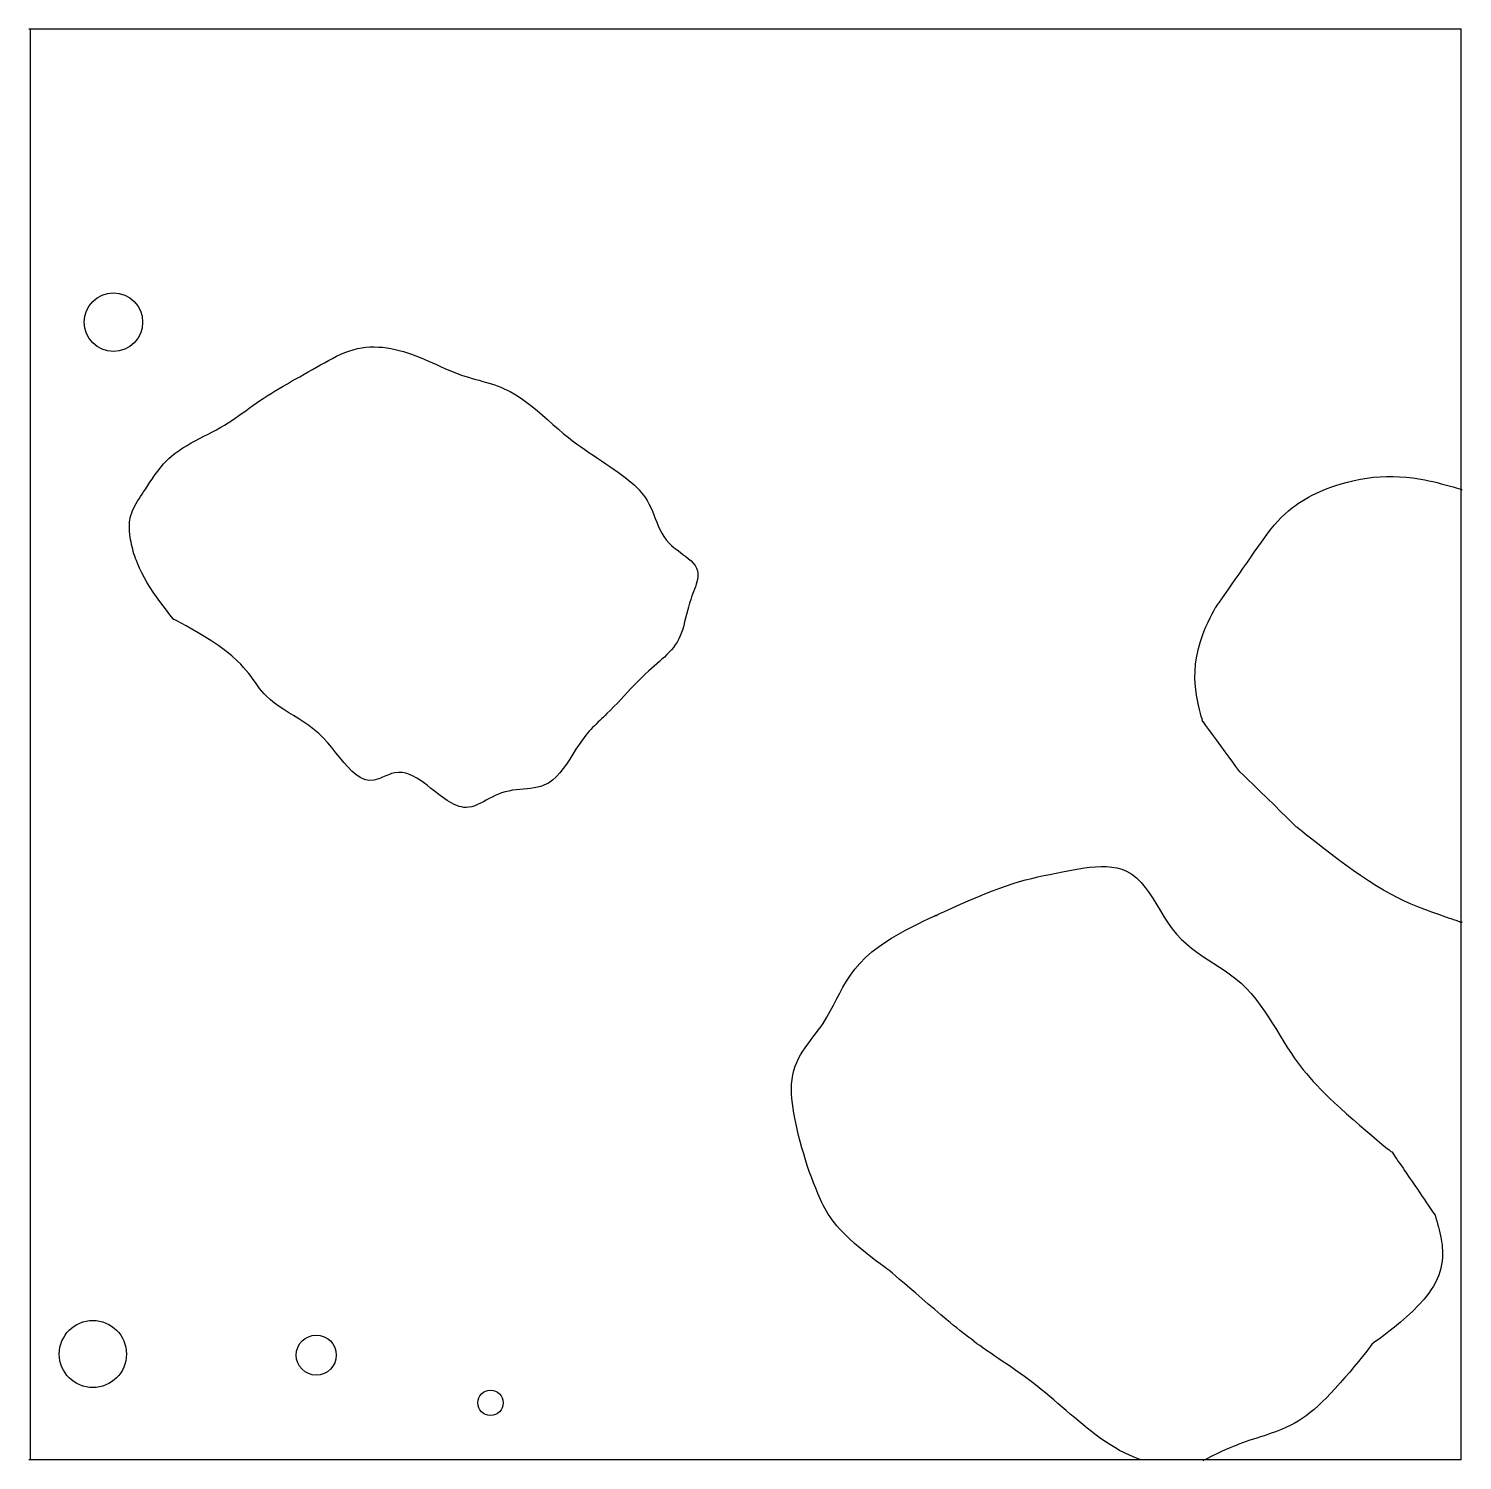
# Model space of a CAD drawing. Extents: x 8.03 to 9.06, y 9.51 to 10.54.
import ezdxf

# ---------------------------------------------------------------- set-up
doc = ezdxf.new("R2010")
doc.units = 0
for name, color, linetype in [('LAYER1', 7, 'CONTINUOUS'), ('LAYER10', 1, 'CONTINUOUS'), ('LAYER12', 5, 'CONTINUOUS')]:
    doc.layers.add(name, color=color, linetype=linetype)

msp = doc.modelspace()

# ---------------------------------------------------------------- linework, layer by layer
at = {"layer": 'LAYER1', "color": 7, "linetype": 'CONTINUOUS'}
for centre, radius in [((8.0925, 10.3272), 0.0209), ((8.0778, 9.5895), 0.024), ((8.2375, 9.5887), 0.0143), ((8.3621, 9.5546), 0.0091)]:
    msp.add_circle(centre, radius, dxfattribs=at)
at = {"layer": 'LAYER10', "color": 1, "linetype": 'CONTINUOUS'}
for points in [[(8.1141, 10.2058), (8.1156, 10.2081), (8.1171, 10.2105), (8.1186, 10.2128), (8.1201, 10.215), (8.1217, 10.2173), (8.1233, 10.2195), (8.125, 10.2216), (8.1267, 10.2237), (8.1284, 10.2258), (8.1302, 10.2277), (8.1321, 10.2296), (8.1341, 10.2314), (8.1367, 10.2335), (8.1394, 10.2355), (8.1422, 10.2373), (8.1451, 10.2391), (8.148, 10.2408), (8.151, 10.2424), (8.1541, 10.244), (8.1572, 10.2456), (8.1602, 10.2471), (8.1633, 10.2487), (8.1663, 10.2503), (8.1693, 10.252), (8.172, 10.2536), (8.1746, 10.2552), (8.1771, 10.2569), (8.1796, 10.2586), (8.1822, 10.2604), (8.1846, 10.2622), (8.1871, 10.2639), (8.1896, 10.2657), (8.1921, 10.2675), (8.1945, 10.2692), (8.197, 10.271), (8.1995, 10.2727), (8.2024, 10.2745), (8.2052, 10.2763), (8.2081, 10.2781), (8.211, 10.2798), (8.2139, 10.2815), (8.2169, 10.2832), (8.2198, 10.2849), (8.2228, 10.2866), (8.2258, 10.2882), (8.2288, 10.2899), (8.2318, 10.2916), (8.2348, 10.2933), (8.2376, 10.295), (8.2405, 10.2966), (8.2433, 10.2982), (8.2462, 10.2998), (8.2491, 10.3013), (8.252, 10.3028), (8.255, 10.3042), (8.2579, 10.3054), (8.2609, 10.3065), (8.2639, 10.3075), (8.267, 10.3083), (8.2701, 10.3089), (8.273, 10.3093), (8.2759, 10.3095), (8.2789, 10.3096), (8.2819, 10.3094), (8.2849, 10.3092), (8.2879, 10.3088), (8.2909, 10.3083), (8.2939, 10.3077), (8.2969, 10.307), (8.2998, 10.3061), (8.3027, 10.3052), (8.3056, 10.3042), (8.3087, 10.3031), (8.3117, 10.3019), (8.3147, 10.3007), (8.3177, 10.2994), (8.3206, 10.2981), (8.3235, 10.2968), (8.3264, 10.2954), (8.3294, 10.2941), (8.3323, 10.2929), (8.3353, 10.2917), (8.3383, 10.2905), (8.3413, 10.2894), (8.3438, 10.2886), (8.3464, 10.2878), (8.349, 10.287), (8.3515, 10.2863), (8.3541, 10.2856), (8.3567, 10.2848), (8.3593, 10.2841), (8.3619, 10.2833), (8.3644, 10.2825), (8.3669, 10.2816), (8.3694, 10.2807), (8.3718, 10.2796), (8.3761, 10.2775), (8.3802, 10.2752), (8.3842, 10.2726), (8.3881, 10.2698), (8.3919, 10.2668), (8.3956, 10.2637), (8.3993, 10.2606), (8.403, 10.2573), (8.4067, 10.2541), (8.4104, 10.2509), (8.4141, 10.2477), (8.4178, 10.2447), (8.4207, 10.2424), (8.4236, 10.2403), (8.4265, 10.2382), (8.4295, 10.2361), (8.4325, 10.234), (8.4355, 10.232), (8.4385, 10.23), (8.4415, 10.228), (8.4445, 10.226), (8.4475, 10.2239), (8.4506, 10.2218), (8.4536, 10.2197), (8.4555, 10.2183), (8.4575, 10.2168), (8.4594, 10.2153), (8.4613, 10.2138), (8.4632, 10.2122), (8.465, 10.2106), (8.4667, 10.2089), (8.4684, 10.2072), (8.4699, 10.2054), (8.4714, 10.2035), (8.4728, 10.2016), (8.4741, 10.1996), (8.4754, 10.1972), (8.4766, 10.1947), (8.4778, 10.1921), (8.4788, 10.1895), (8.4799, 10.1868), (8.4809, 10.1842), (8.482, 10.1816), (8.4832, 10.179), (8.4845, 10.1764), (8.486, 10.174), (8.4877, 10.1716), (8.4896, 10.1694), (8.4914, 10.1676), (8.4934, 10.1659), (8.4955, 10.1643), (8.4976, 10.1627), (8.4997, 10.1612), (8.5017, 10.1596), (8.5037, 10.158), (8.5055, 10.1565), (8.5071, 10.1548), (8.5084, 10.1531), (8.5094, 10.1513), (8.5101, 10.1494), (8.5104, 10.1479), (8.5104, 10.1464), (8.5103, 10.1448), (8.51, 10.1431), (8.5097, 10.1415), (8.5092, 10.1398), (8.5086, 10.138), (8.5079, 10.1362), (8.5073, 10.1345), (8.5066, 10.1327), (8.5059, 10.1308), (8.5053, 10.129), (8.5044, 10.1263), (8.5036, 10.1235), (8.5029, 10.1208), (8.5022, 10.1181), (8.5015, 10.1155), (8.5009, 10.1129), (8.5002, 10.1103), (8.4995, 10.1078), (8.4987, 10.1054), (8.4977, 10.103), (8.4967, 10.1007), (8.4955, 10.0985), (8.4942, 10.0966), (8.4929, 10.0947), (8.4914, 10.093), (8.4898, 10.0912), (8.4882, 10.0895), (8.4864, 10.0878), (8.4847, 10.0862), (8.4828, 10.0845), (8.481, 10.0829), (8.4791, 10.0813), (8.4773, 10.0797), (8.4754, 10.078), (8.4727, 10.0755), (8.4701, 10.073), (8.4675, 10.0704), (8.465, 10.0678), (8.4625, 10.0652), (8.4601, 10.0626), (8.4576, 10.06), (8.4552, 10.0574), (8.4528, 10.0548), (8.4503, 10.0523), (8.4479, 10.0498), (8.4453, 10.0473), (8.4441, 10.046), (8.4428, 10.0448), (8.4415, 10.0436), (8.4402, 10.0424), (8.4389, 10.0411), (8.4377, 10.0399), (8.4364, 10.0386), (8.4351, 10.0373), (8.4339, 10.036), (8.4327, 10.0347), (8.4315, 10.0333), (8.4303, 10.0319), (8.4279, 10.0287), (8.4255, 10.0253), (8.4232, 10.0218), (8.421, 10.0183), (8.4187, 10.0148), (8.4165, 10.0113), (8.4141, 10.0081), (8.4117, 10.005), (8.4091, 10.0022), (8.4064, 9.9998), (8.4035, 9.9977), (8.4003, 9.9961), (8.3981, 9.9953), (8.3957, 9.9947), (8.3933, 9.9942), (8.3908, 9.9938), (8.3883, 9.9936), (8.3857, 9.9933), (8.3831, 9.9931), (8.3804, 9.9928), (8.3778, 9.9925), (8.3751, 9.992), (8.3725, 9.9914), (8.3699, 9.9907), (8.3677, 9.9898), (8.3655, 9.9888), (8.3633, 9.9877), (8.3612, 9.9866), (8.3591, 9.9855), (8.357, 9.9843), (8.3549, 9.9833), (8.3529, 9.9823), (8.3508, 9.9815), (8.3488, 9.9808), (8.3467, 9.9804), (8.3447, 9.9802), (8.343, 9.9803), (8.3413, 9.9806), (8.3396, 9.981), (8.3379, 9.9816), (8.3362, 9.9823), (8.3345, 9.9832), (8.3328, 9.9842), (8.3311, 9.9852), (8.3294, 9.9864), (8.3277, 9.9876), (8.326, 9.9888), (8.3243, 9.9902), (8.3218, 9.9921), (8.3193, 9.9941), (8.3168, 9.9961), (8.3143, 9.998), (8.3118, 9.9997), (8.3093, 10.0013), (8.3067, 10.0027), (8.3042, 10.0038), (8.3016, 10.0047), (8.299, 10.0052), (8.2964, 10.0053), (8.2937, 10.005), (8.2925, 10.0047), (8.2912, 10.0044), (8.2899, 10.0039), (8.2886, 10.0034), (8.2873, 10.0029), (8.286, 10.0024), (8.2848, 10.0018), (8.2835, 10.0013), (8.2823, 10.0008), (8.281, 10.0004), (8.2798, 10), (8.2786, 9.9998), (8.2752, 9.9996), (8.2719, 10.0003), (8.2688, 10.0017), (8.2658, 10.0037), (8.2629, 10.0062), (8.2601, 10.0092), (8.2573, 10.0124), (8.2544, 10.0159), (8.2516, 10.0194), (8.2487, 10.023)], [(9.0561, 9.8982), (9.0552, 9.8985), (9.0542, 9.8988), (9.0533, 9.8991), (9.0524, 9.8994), (9.0515, 9.8997), (9.0506, 9.9), (9.0496, 9.9003), (9.0487, 9.9006), (9.0478, 9.9009), (9.0469, 9.9012), (9.046, 9.9015), (9.0451, 9.9018), (9.04, 9.9036), (9.035, 9.9054), (9.0301, 9.9072), (9.0252, 9.9091), (9.0204, 9.9111), (9.0156, 9.9132), (9.0107, 9.9156), (9.0057, 9.9182), (9.0006, 9.921), (8.9953, 9.9242), (8.9898, 9.9277), (8.984, 9.9316), (8.9788, 9.9351), (8.9736, 9.9389), (8.9683, 9.9428), (8.9631, 9.9468), (8.9582, 9.9506), (8.9535, 9.9542), (8.9493, 9.9575), (8.9456, 9.9605), (8.9425, 9.963), (8.9401, 9.9649), (8.9386, 9.9661), (8.938, 9.9665), (8.938, 9.9665), (8.938, 9.9665), (8.938, 9.9665), (8.938, 9.9665), (8.938, 9.9665), (8.938, 9.9665), (8.938, 9.9665), (8.938, 9.9665), (8.938, 9.9665), (8.938, 9.9665), (8.938, 9.9665), (8.938, 9.9665), (8.9369, 9.9676), (8.9345, 9.97), (8.9311, 9.9733), (8.927, 9.9774), (8.9223, 9.982), (8.9173, 9.9869), (8.9124, 9.9917), (8.9077, 9.9963), (8.9036, 10.0003), (8.9002, 10.0036), (8.8979, 10.0058), (8.897, 10.0066), (8.897, 10.0067), (8.8969, 10.0067), (8.8969, 10.0066), (8.897, 10.0066), (8.897, 10.0066), (8.897, 10.0066), (8.897, 10.0066), (8.897, 10.0066), (8.897, 10.0066), (8.897, 10.0066), (8.897, 10.0066), (8.897, 10.0066), (8.8963, 10.0076), (8.8949, 10.0096), (8.8928, 10.0126), (8.8902, 10.0161), (8.8873, 10.0201), (8.8843, 10.0243), (8.8812, 10.0285), (8.8783, 10.0325), (8.8757, 10.036), (8.8735, 10.0389), (8.872, 10.0409), (8.8712, 10.0418), (8.8712, 10.0419), (8.8712, 10.0419), (8.8712, 10.0419), (8.8712, 10.0419), (8.8712, 10.0419), (8.8712, 10.0419), (8.8712, 10.0419), (8.8712, 10.0418), (8.8712, 10.0418), (8.8712, 10.0418), (8.8712, 10.0418), (8.8712, 10.0418), (8.8711, 10.0423), (8.8708, 10.0435), (8.8703, 10.0452), (8.8697, 10.0475), (8.869, 10.0502), (8.8683, 10.0534), (8.8676, 10.0569), (8.8669, 10.0606), (8.8664, 10.0646), (8.866, 10.0688), (8.8657, 10.073), (8.8658, 10.0773), (8.8662, 10.083), (8.8671, 10.0885), (8.8683, 10.0939), (8.8698, 10.099), (8.8714, 10.1038), (8.8731, 10.1083), (8.8749, 10.1122), (8.8765, 10.1157), (8.878, 10.1186), (8.8792, 10.1208), (8.88, 10.1223), (8.8805, 10.1231), (8.8805, 10.1231), (8.8805, 10.1231), (8.8805, 10.1231), (8.8805, 10.1231), (8.8805, 10.1231), (8.8805, 10.1231), (8.8805, 10.1231), (8.8805, 10.1231), (8.8805, 10.1231), (8.8805, 10.1231), (8.8805, 10.1231), (8.8805, 10.1231), (8.8805, 10.123), (8.8805, 10.123), (8.8804, 10.123), (8.8804, 10.123), (8.8804, 10.123), (8.8804, 10.123), (8.8804, 10.123), (8.8804, 10.123), (8.8804, 10.123), (8.8804, 10.123), (8.8805, 10.123), (8.8805, 10.1231), (8.8809, 10.1237), (8.8819, 10.1251), (8.8833, 10.1271), (8.885, 10.1295), (8.8871, 10.1325), (8.8894, 10.1358), (8.8919, 10.1394), (8.8945, 10.1432), (8.8973, 10.1471), (8.9, 10.151), (8.9028, 10.155), (8.9054, 10.1588), (8.9081, 10.1627), (8.9107, 10.1664), (8.9132, 10.17), (8.9156, 10.1733), (8.9179, 10.1764), (8.9202, 10.1794), (8.9226, 10.1823), (8.925, 10.185), (8.9274, 10.1876), (8.93, 10.19), (8.9326, 10.1924), (8.9354, 10.1946), (8.9376, 10.1962), (8.9398, 10.1978), (8.9422, 10.1992), (8.9446, 10.2007), (8.947, 10.2021), (8.9496, 10.2034), (8.9522, 10.2047), (8.9548, 10.2059), (8.9575, 10.2071), (8.9602, 10.2082), (8.9629, 10.2092), (8.9657, 10.2102), (8.9702, 10.2116), (8.9748, 10.2129), (8.9795, 10.214), (8.9841, 10.2149), (8.9888, 10.2157), (8.9934, 10.2163), (8.9981, 10.2166), (9.0028, 10.2168), (9.0075, 10.2169), (9.0121, 10.2167), (9.0168, 10.2164), (9.0214, 10.2159), (9.0243, 10.2154), (9.0272, 10.215), (9.0301, 10.2144), (9.033, 10.2138), (9.0359, 10.2132), (9.0388, 10.2125), (9.0417, 10.2117), (9.0446, 10.211), (9.0475, 10.2102), (9.0503, 10.2094), (9.0532, 10.2086), (9.0561, 10.2077)], [(8.1354, 10.1148), (8.1329, 10.118), (8.1304, 10.1212), (8.128, 10.1244), (8.1256, 10.1276), (8.1232, 10.1309), (8.121, 10.1342), (8.1188, 10.1375), (8.1167, 10.1409), (8.1147, 10.1444), (8.1129, 10.1479), (8.1111, 10.1514), (8.1096, 10.155), (8.1089, 10.1567), (8.1083, 10.1583), (8.1078, 10.1599), (8.1072, 10.1616), (8.1067, 10.1633), (8.1063, 10.1649), (8.1058, 10.1666), (8.1055, 10.1683), (8.1051, 10.1701), (8.1048, 10.1718), (8.1045, 10.1735), (8.1043, 10.1753), (8.1042, 10.1761), (8.1041, 10.177), (8.104, 10.1778), (8.104, 10.1787), (8.1039, 10.1795), (8.1039, 10.1804), (8.1039, 10.1812), (8.1039, 10.1821), (8.1039, 10.1829), (8.104, 10.1838), (8.1041, 10.1846), (8.1042, 10.1854), (8.1045, 10.1872), (8.105, 10.189), (8.1056, 10.1908), (8.1062, 10.1925), (8.107, 10.1942), (8.1079, 10.1959), (8.1088, 10.1976), (8.1098, 10.1993), (8.1108, 10.2009), (8.1119, 10.2025), (8.113, 10.2042), (8.1141, 10.2058)], [(9.0561, 10.2077), (9.0561, 10.2077), (9.0561, 10.2077), (9.0561, 10.2077), (9.0561, 10.2077), (9.0561, 10.2077), (9.0561, 10.2077), (9.0561, 10.2077), (9.0561, 10.2077), (9.0561, 10.2077), (9.0561, 10.2077), (9.0561, 10.2077), (9.0561, 10.2077), (9.0558, 10.208), (9.0557, 10.2081), (9.0556, 10.2083), (9.0555, 10.2083), (9.0555, 10.2083), (9.0555, 10.2083), (9.0555, 10.2083), (9.0556, 10.2082), (9.0557, 10.2081), (9.0558, 10.208), (9.0559, 10.2079), (9.0561, 10.2077)], [(9.0561, 10.2077), (9.0561, 10.2077), (9.0561, 10.2077), (9.0561, 10.2077), (9.0561, 10.2077), (9.0561, 10.2077), (9.0561, 10.2077), (9.0561, 10.2077), (9.0561, 10.2077), (9.0561, 10.2077), (9.0561, 10.2077), (9.0561, 10.2077), (9.0561, 10.2077), (9.0563, 10.2075), (9.0565, 10.2073), (9.0566, 10.2072), (9.0567, 10.2071), (9.0567, 10.2071), (9.0567, 10.2071), (9.0566, 10.2072), (9.0566, 10.2073), (9.0565, 10.2074), (9.0563, 10.2075), (9.0562, 10.2076), (9.0561, 10.2077)], [(8.2487, 10.023), (8.2458, 10.0265), (8.2428, 10.0298), (8.2394, 10.0331), (8.2358, 10.036), (8.2322, 10.0388), (8.2286, 10.0413), (8.225, 10.0436), (8.2213, 10.0459), (8.2178, 10.048), (8.2143, 10.0502), (8.2109, 10.0524), (8.2077, 10.0547), (8.2047, 10.0571), (8.2019, 10.0598), (8.2002, 10.0615), (8.1986, 10.0634), (8.197, 10.0654), (8.1955, 10.0674), (8.194, 10.0695), (8.1925, 10.0716), (8.1909, 10.0738), (8.1892, 10.076), (8.1874, 10.0782), (8.1856, 10.0804), (8.1835, 10.0826), (8.1813, 10.0849), (8.1772, 10.0886), (8.1726, 10.0923), (8.1678, 10.0958), (8.1628, 10.0992), (8.1579, 10.1023), (8.1531, 10.1052), (8.1486, 10.1078), (8.1445, 10.1101), (8.141, 10.1119), (8.1382, 10.1134), (8.1363, 10.1143), (8.1354, 10.1148), (8.1353, 10.1148), (8.1353, 10.1148), (8.1353, 10.1148), (8.1353, 10.1148), (8.1353, 10.1148), (8.1353, 10.1148), (8.1353, 10.1148), (8.1353, 10.1148), (8.1353, 10.1148), (8.1353, 10.1148), (8.1354, 10.1148), (8.1354, 10.1148)], [(8.827, 9.5139), (8.827, 9.5139), (8.8269, 9.514), (8.8269, 9.514), (8.8268, 9.514), (8.8268, 9.514), (8.8267, 9.514), (8.8267, 9.5141), (8.8266, 9.5141), (8.8266, 9.5141), (8.8265, 9.5141), (8.8264, 9.5141), (8.8264, 9.5141), (8.8227, 9.5155), (8.819, 9.5171), (8.8154, 9.5188), (8.8118, 9.5206), (8.8084, 9.5226), (8.805, 9.5247), (8.8016, 9.5269), (8.7983, 9.5292), (8.795, 9.5316), (8.7918, 9.534), (8.7887, 9.5365), (8.7856, 9.539), (8.7826, 9.5415), (8.7796, 9.544), (8.7766, 9.5466), (8.7737, 9.5491), (8.7708, 9.5516), (8.7678, 9.5542), (8.7649, 9.5567), (8.7619, 9.5592), (8.7589, 9.5617), (8.7559, 9.5642), (8.7529, 9.5666), (8.7497, 9.5691), (8.7468, 9.5713), (8.7438, 9.5734), (8.7408, 9.5756), (8.7377, 9.5777), (8.7347, 9.5798), (8.7316, 9.5819), (8.7286, 9.584), (8.7256, 9.586), (8.7226, 9.588), (8.7197, 9.59), (8.7168, 9.592), (8.714, 9.594), (8.7119, 9.5955), (8.7099, 9.5969), (8.7079, 9.5984), (8.7059, 9.6), (8.7039, 9.6015), (8.7018, 9.6031), (8.6997, 9.6047), (8.6976, 9.6064), (8.6954, 9.6082), (8.6932, 9.61), (8.6908, 9.612), (8.6884, 9.614), (8.6841, 9.6176), (8.6797, 9.6213), (8.6751, 9.6252), (8.6705, 9.6291), (8.6661, 9.6329), (8.6619, 9.6365), (8.658, 9.6398), (8.6546, 9.6428), (8.6517, 9.6453), (8.6495, 9.6472), (8.6481, 9.6485), (8.6475, 9.649), (8.6475, 9.649), (8.6475, 9.649), (8.6475, 9.649), (8.6475, 9.649), (8.6475, 9.649), (8.6475, 9.649), (8.6475, 9.649), (8.6475, 9.649), (8.6475, 9.649), (8.6475, 9.649), (8.6475, 9.649), (8.6475, 9.649), (8.6468, 9.6495), (8.6454, 9.6505), (8.6433, 9.652), (8.6406, 9.654), (8.6374, 9.6563), (8.6339, 9.659), (8.6302, 9.662), (8.6263, 9.6652), (8.6224, 9.6686), (8.6186, 9.6721), (8.615, 9.6756), (8.6116, 9.679), (8.6097, 9.6812), (8.608, 9.6833), (8.6064, 9.6855), (8.6049, 9.6875), (8.6036, 9.6896), (8.6023, 9.6917), (8.6011, 9.6938), (8.6, 9.6958), (8.599, 9.6979), (8.598, 9.7), (8.5971, 9.7021), (8.5962, 9.7042), (8.5946, 9.7081), (8.593, 9.712), (8.5915, 9.716), (8.59, 9.7201), (8.5886, 9.7242), (8.5873, 9.7284), (8.586, 9.7327), (8.5847, 9.737), (8.5836, 9.7414), (8.5824, 9.7458), (8.5814, 9.7502), (8.5804, 9.7547), (8.5797, 9.7582), (8.579, 9.7617), (8.5785, 9.7652), (8.578, 9.7687), (8.5776, 9.7721), (8.5774, 9.7756), (8.5773, 9.779), (8.5774, 9.7824), (8.5777, 9.7857), (8.5782, 9.789), (8.579, 9.7922), (8.5799, 9.7953), (8.5811, 9.798), (8.5824, 9.8007), (8.5838, 9.8034), (8.5854, 9.806), (8.5871, 9.8085), (8.5889, 9.8111), (8.5908, 9.8136), (8.5926, 9.816), (8.5945, 9.8185), (8.5964, 9.821), (8.5982, 9.8234), (8.5999, 9.8259), (8.6026, 9.8302), (8.605, 9.8345), (8.6073, 9.8388), (8.6095, 9.8431), (8.6118, 9.8474), (8.6141, 9.8518), (8.6167, 9.8561), (8.6195, 9.8604), (8.6226, 9.8646), (8.6261, 9.8688), (8.6302, 9.8729), (8.6348, 9.877), (8.6392, 9.8804), (8.6439, 9.8836), (8.6488, 9.8867), (8.6538, 9.8897), (8.6588, 9.8924), (8.6635, 9.8949), (8.6679, 9.8971), (8.6718, 9.8991), (8.6751, 9.9006), (8.6777, 9.9018), (8.6794, 9.9026), (8.6801, 9.9029), (8.6801, 9.9029), (8.6802, 9.9029), (8.6801, 9.9029), (8.6801, 9.9029), (8.6801, 9.9028), (8.6801, 9.9028), (8.6801, 9.9028), (8.6801, 9.9028), (8.6801, 9.9028), (8.6801, 9.9028), (8.6801, 9.9028), (8.6801, 9.9029), (8.6807, 9.9031), (8.682, 9.9037), (8.6839, 9.9046), (8.6863, 9.9057), (8.6892, 9.907), (8.6924, 9.9085), (8.6959, 9.9101), (8.6997, 9.9118), (8.7036, 9.9135), (8.7076, 9.9152), (8.7116, 9.9169), (8.7154, 9.9185), (8.721, 9.9206), (8.7262, 9.9226), (8.7311, 9.9243), (8.7358, 9.9258), (8.7403, 9.9272), (8.7447, 9.9284), (8.749, 9.9295), (8.7533, 9.9306), (8.7576, 9.9315), (8.7619, 9.9324), (8.7664, 9.9333), (8.771, 9.9343), (8.7748, 9.935), (8.7787, 9.9357), (8.7827, 9.9364), (8.7867, 9.937), (8.7907, 9.9375), (8.7947, 9.9379), (8.7987, 9.938), (8.8026, 9.938), (8.8063, 9.9376), (8.8099, 9.937), (8.8134, 9.9361), (8.8167, 9.9348), (8.8205, 9.9326), (8.824, 9.9299), (8.8272, 9.9266), (8.8302, 9.923), (8.833, 9.9191), (8.8358, 9.9149), (8.8384, 9.9106), (8.8411, 9.9063), (8.8438, 9.9019), (8.8466, 9.8976), (8.8495, 9.8934), (8.8526, 9.8896), (8.856, 9.886), (8.8596, 9.8827), (8.8633, 9.8796), (8.8672, 9.8767), (8.8711, 9.874), (8.8752, 9.8713), (8.8792, 9.8687), (8.8833, 9.8661), (8.8873, 9.8634), (8.8912, 9.8606), (8.895, 9.8577), (8.8987, 9.8546), (8.9024, 9.851), (8.9059, 9.8472), (8.9092, 9.8432), (8.9124, 9.839), (8.9155, 9.8347), (8.9184, 9.8303), (8.9212, 9.8259), (8.924, 9.8214), (8.9267, 9.817), (8.9294, 9.8126), (8.932, 9.8084), (8.9347, 9.8043), (8.9367, 9.8013), (8.9388, 9.7984), (8.9409, 9.7956), (8.9431, 9.7927), (8.9454, 9.79), (8.9478, 9.7872), (8.9503, 9.7843), (8.953, 9.7815), (8.9558, 9.7785), (8.9588, 9.7755), (8.962, 9.7724), (8.9655, 9.7691), (8.9698, 9.7652), (8.9742, 9.7612), (8.9788, 9.7571), (8.9834, 9.7531), (8.9879, 9.7493), (8.9921, 9.7457), (8.996, 9.7424), (8.9994, 9.7396), (9.0023, 9.7372), (9.0045, 9.7355), (9.0059, 9.7344), (9.0064, 9.7341), (9.0064, 9.7341), (9.0064, 9.7341), (9.0064, 9.7342), (9.0064, 9.7342), (9.0064, 9.7342), (9.0064, 9.7342), (9.0064, 9.7342), (9.0064, 9.7342), (9.0064, 9.7342), (9.0064, 9.7342), (9.0064, 9.7342), (9.0064, 9.7341), (9.0067, 9.7337), (9.0071, 9.7331), (9.0077, 9.7323), (9.0084, 9.7312), (9.0092, 9.73), (9.0101, 9.7287), (9.0111, 9.7272), (9.0122, 9.7256), (9.0133, 9.724), (9.0145, 9.7223)], [(9.0561, 9.8982), (9.0561, 9.8982), (9.0561, 9.8982), (9.0561, 9.8982), (9.0561, 9.8982), (9.0561, 9.8982), (9.0561, 9.8982), (9.0561, 9.8982), (9.0561, 9.8982), (9.0561, 9.8982), (9.0561, 9.8982), (9.0561, 9.8982), (9.0561, 9.8982), (9.0558, 9.8982), (9.0555, 9.8982), (9.0553, 9.8982), (9.0553, 9.8982), (9.0552, 9.8982), (9.0552, 9.8982), (9.0553, 9.8982), (9.0554, 9.8982), (9.0556, 9.8982), (9.0557, 9.8982), (9.0559, 9.8982), (9.0561, 9.8982)], [(9.0561, 9.8982), (9.0561, 9.8982), (9.0561, 9.8982), (9.0561, 9.8982), (9.0561, 9.8982), (9.0561, 9.8982), (9.0561, 9.8982), (9.0561, 9.8982), (9.0561, 9.8982), (9.0561, 9.8982), (9.0561, 9.8982), (9.0561, 9.8982), (9.0561, 9.8982), (9.0564, 9.8982), (9.0567, 9.8982), (9.0568, 9.8982), (9.0569, 9.8982), (9.0569, 9.8982), (9.0569, 9.8982), (9.0569, 9.8982), (9.0567, 9.8982), (9.0566, 9.8982), (9.0564, 9.8982), (9.0563, 9.8982), (9.0561, 9.8982)], [(9.0145, 9.7223), (9.0156, 9.7207), (9.0168, 9.719), (9.0189, 9.7158), (9.021, 9.7128), (9.0229, 9.71), (9.0248, 9.7073), (9.0266, 9.7047), (9.0282, 9.7022), (9.0299, 9.6999), (9.0314, 9.6976), (9.0329, 9.6953), (9.0344, 9.6931), (9.0359, 9.691), (9.0374, 9.6888)], [(9.0374, 9.6888), (9.038, 9.6867), (9.0386, 9.6846), (9.0392, 9.6825), (9.0398, 9.6803), (9.0403, 9.6782), (9.0408, 9.6761), (9.0413, 9.674), (9.0417, 9.6719), (9.0421, 9.6698), (9.0424, 9.6677), (9.0426, 9.6656), (9.0427, 9.6636), (9.0428, 9.661), (9.0427, 9.6584), (9.0425, 9.6559), (9.0421, 9.6534), (9.0415, 9.6508), (9.0408, 9.6483), (9.04, 9.6458), (9.0389, 9.6432), (9.0377, 9.6407), (9.0363, 9.6381), (9.0347, 9.6356), (9.0329, 9.633), (9.0295, 9.6287), (9.0256, 9.6244), (9.0214, 9.6201), (9.017, 9.6161), (9.0126, 9.6122), (9.0084, 9.6087), (9.0043, 9.6055), (9.0007, 9.6027), (8.9976, 9.6004), (8.9951, 9.5986), (8.9935, 9.5975), (8.9928, 9.5971), (8.9927, 9.5971), (8.9927, 9.5971), (8.9927, 9.5971), (8.9927, 9.5971), (8.9927, 9.5971), (8.9927, 9.5971), (8.9928, 9.5971), (8.9928, 9.5971), (8.9928, 9.5971), (8.9928, 9.5971), (8.9928, 9.5971), (8.9928, 9.5971), (8.9923, 9.5965), (8.9913, 9.5951), (8.9898, 9.5931), (8.9878, 9.5906), (8.9854, 9.5875), (8.9826, 9.5842), (8.9796, 9.5805), (8.9764, 9.5766), (8.973, 9.5727), (8.9696, 9.5688), (8.9661, 9.5649), (8.9627, 9.5613), (8.9597, 9.5581), (8.9567, 9.5552), (8.9538, 9.5524), (8.9509, 9.5499), (8.9481, 9.5476), (8.9452, 9.5454), (8.9424, 9.5435), (8.9395, 9.5416), (8.9366, 9.5399), (8.9337, 9.5384), (8.9307, 9.5369), (8.9275, 9.5355), (8.9252, 9.5346), (8.9227, 9.5337), (8.9203, 9.5328), (8.9178, 9.5319), (8.9152, 9.5311), (8.9127, 9.5303), (8.9101, 9.5294), (8.9075, 9.5286), (8.9049, 9.5278), (8.9023, 9.5269), (8.8998, 9.526), (8.8972, 9.525), (8.8951, 9.5242), (8.893, 9.5234), (8.891, 9.5225), (8.8889, 9.5216), (8.8869, 9.5207), (8.8848, 9.5198), (8.8828, 9.5188), (8.8808, 9.5179), (8.8788, 9.5169), (8.8768, 9.5159), (8.8748, 9.5149), (8.8728, 9.5139)], [(8.8276, 9.5138), (8.8276, 9.5138), (8.8275, 9.5138), (8.8275, 9.5138), (8.8274, 9.5138), (8.8274, 9.5138), (8.8273, 9.5138), (8.8273, 9.5139), (8.8272, 9.5139), (8.8272, 9.5139), (8.8271, 9.5139), (8.8271, 9.5139), (8.827, 9.5139), (8.8268, 9.514), (8.8266, 9.5141), (8.8264, 9.5141), (8.8263, 9.5141), (8.8263, 9.5141), (8.8263, 9.5141), (8.8264, 9.5141), (8.8265, 9.5141), (8.8266, 9.5141), (8.8267, 9.514), (8.8269, 9.514), (8.827, 9.5139)], [(8.8728, 9.5139), (8.8728, 9.5139), (8.8727, 9.5139), (8.8727, 9.5139), (8.8726, 9.5139), (8.8726, 9.5139), (8.8726, 9.5138), (8.8725, 9.5138), (8.8725, 9.5138), (8.8724, 9.5138), (8.8724, 9.5138), (8.8724, 9.5138), (8.8723, 9.5138), (8.872, 9.5137), (8.8718, 9.5136), (8.8717, 9.5135), (8.8716, 9.5135), (8.8716, 9.5135), (8.8716, 9.5135), (8.8717, 9.5135), (8.8718, 9.5136), (8.8719, 9.5136), (8.872, 9.5136), (8.8722, 9.5137), (8.8723, 9.5138)]]:
    msp.add_lwpolyline(points, dxfattribs=at)
at = {"layer": 'LAYER12', "color": 5, "linetype": 'CONTINUOUS'}
for points in [[(8.0319, 10.537), (8.033, 10.537)], [(8.033, 10.537), (8.034, 10.537)], [(8.033, 10.537), (8.033, 9.5139)], [(8.033, 10.537), (8.033, 10.537)], [(8.034, 10.537), (9.0561, 10.537)], [(9.0561, 9.5139), (9.0561, 10.537)], [(9.0561, 10.537), (9.0561, 10.537)], [(9.0561, 10.537), (9.0561, 10.537)], [(9.0561, 10.537), (9.0561, 10.537)], [(9.0561, 10.537), (9.0561, 10.537)], [(9.0561, 10.537), (9.0561, 10.537)], [(8.033, 9.5139), (8.0319, 9.5139)], [(8.033, 9.5139), (8.033, 9.514)], [(8.033, 9.514), (8.033, 9.5139)], [(8.033, 9.5139), (8.033, 9.514)], [(8.033, 9.514), (8.033, 9.5139)], [(8.034, 9.5139), (8.033, 9.5139)], [(8.033, 9.5139), (8.033, 9.5139)], [(8.033, 9.5139), (8.033, 9.5139)], [(8.033, 9.5139), (8.033, 9.5138)], [(9.0561, 9.5139), (8.034, 9.5139)], [(9.0561, 9.5138), (9.0561, 9.5139)]]:
    msp.add_lwpolyline(points, dxfattribs=at)

doc.saveas('drawing.dxf')
